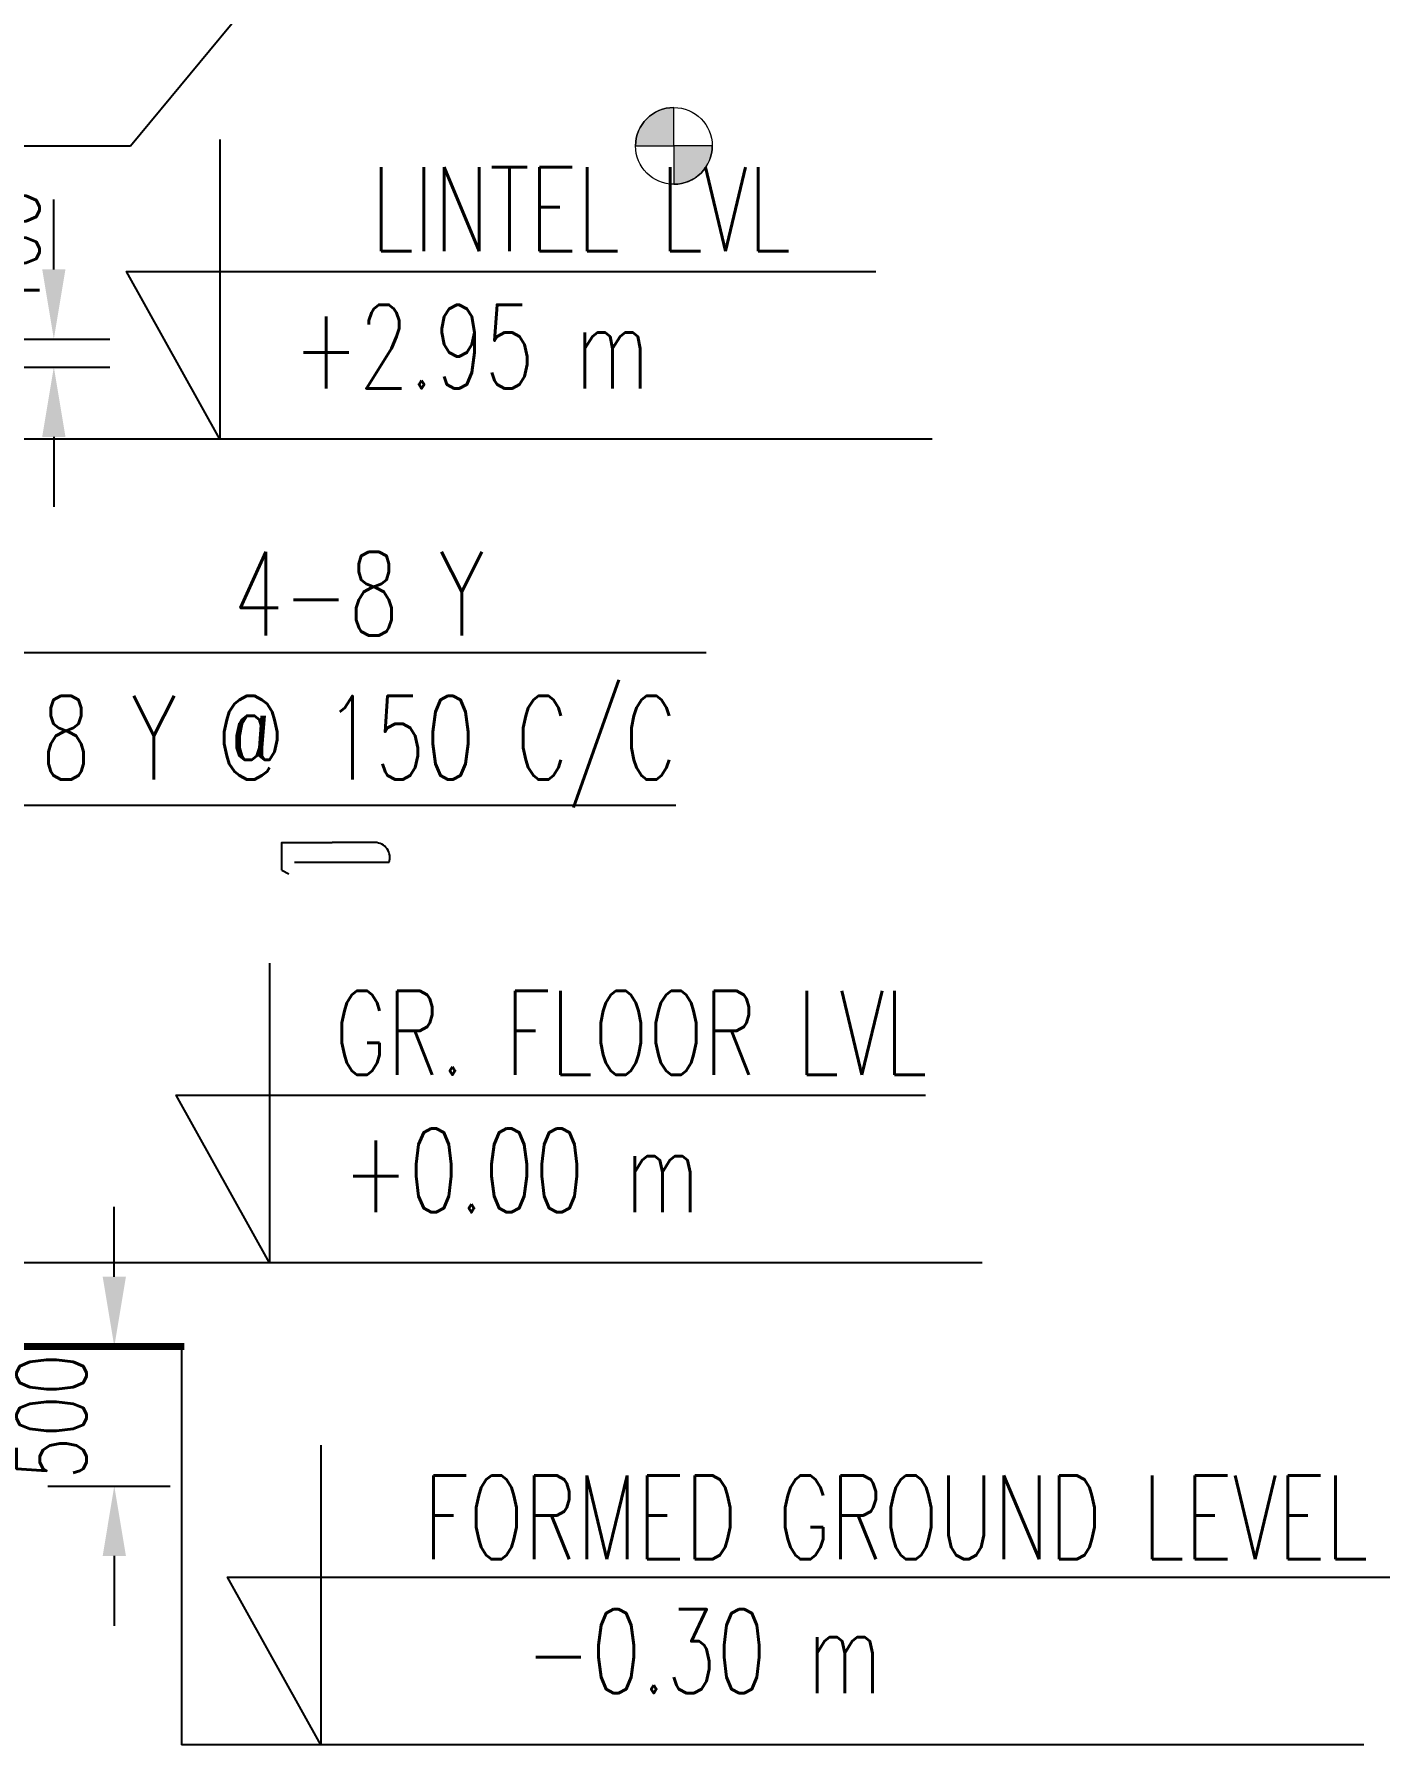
# Model space of a CAD drawing. Header units: millimetres. Extents: x 2659630 to 6742168, y -2425387 to -732288.
# Drawn here: x 3312358 to 3317213, y -1112880 to -1106754 of the extents above; entities that cross this region are included whole.
import ezdxf

# ---------------------------------------------------------------- set-up
doc = ezdxf.new("R2010")
doc.units = ezdxf.units.MM
doc.header["$PDMODE"] = 35
doc.header["$PDSIZE"] = -25
doc.layers.add('A-FLOR-LEVL', color=51, linetype='Continuous', lineweight=9)
for name, color, linetype in [('S-COLUMN NO', 2, 'Continuous'), ('S-DIM-1', 5, 'Continuous'), ('S-LEVEL SECTION', 3, 'Continuous'), ('S-REINFORCEMENT', 6, 'Continuous')]:
    doc.layers.add(name, color=color, linetype=linetype)
doc.styles.add('ROMANS', font='r.shx', dxfattribs={"width": 0.7})
doc.dimstyles.new('dim100', dxfattribs={"dimtxt": 250, "dimasz": 250, "dimexe": 200, "dimexo": 200, "dimgap": 100, "dimtad": 1, "dimdec": 0, "dimrnd": 1, "dimzin": 0, "dimdsep": 46, "dimtxsty": 'ROMANS', "dimcen": 0, "dimclrd": 5, "dimclre": 5, "dimclrt": 4, "dimadec": 0, "dimazin": 0, "dimtfac": 1, "dimtdec": 0, "dimtix": 1, "dimtofl": 0, "dimtmove": 2, "dimatfit": 3, "dimfxl": 1, "dimtolj": 1, "dimtzin": 0, "dimlwd": -1, "dimlwe": -1, "dimarcsym": 0})
doc.dimstyles.new('dim33.33', dxfattribs={"dimtxt": 250, "dimasz": 250, "dimexe": 200, "dimexo": 200, "dimgap": 100, "dimtad": 1, "dimdec": 0, "dimlfac": 0.333331133, "dimzin": 0, "dimdsep": 46, "dimtxsty": 'ROMANS', "dimcen": 0, "dimclrd": 5, "dimclre": 5, "dimclrt": 4, "dimadec": 0, "dimazin": 0, "dimtfac": 1, "dimtdec": 0, "dimtix": 1, "dimtofl": 0, "dimtmove": 2, "dimatfit": 3, "dimfxl": 1, "dimtolj": 1, "dimtzin": 0, "dimlwd": -1, "dimlwe": -1, "dimarcsym": 0})

# ---------------------------------------------------------------- blocks, each defined once
blk = doc.blocks.new('*D2147')
at = {"layer": 'Defpoints', "color": 0, "ltscale": 1200}
for p in [(3312207.017683135, -1111453.74834042), (3312207.017683135, -1111953.74834042), (3312644.693756588, -1111953.74834042)]:
    blk.add_point(p, dxfattribs=at)
at = {"layer": 'S-DIM-1', "color": 5}
for p, q in [((3312644.693756588, -1111203.74834042), (3312644.693756588, -1110953.74834042)), ((3312407.017683135, -1111453.74834042), (3312844.693756588, -1111453.74834042)), ((3312407.017683135, -1111953.74834042), (3312844.693756588, -1111953.74834042)), ((3312644.693756588, -1112203.74834042), (3312644.693756588, -1112453.74834042))]:
    blk.add_line(p, q, dxfattribs=at)
at = {"layer": 'S-DIM-1', "color": 5, "ltscale": 1200}
for points in [[(3312603.027089922, -1111203.74834042), (3312686.360423255, -1111203.74834042), (3312644.693756588, -1111453.74834042)], [(3312686.360423255, -1112203.74834042), (3312603.027089922, -1112203.74834042), (3312644.693756588, -1111953.74834042)]]:
    blk.add_solid(points, dxfattribs=at)
at = {"layer": 'S-DIM-1', "color": 4, "ltscale": 1200, "insert": (3312419.693756588, -1111703.74834042), "char_height": 250, "attachment_point": 5, "rotation": 90, "style": 'ROMANS'}
blk.add_mtext('\\A1;{500}', dxfattribs=at)
blk = doc.blocks.new('*D2148')
at = {"layer": 'Defpoints', "color": 0, "ltscale": 1200}
for p in [(3311678.642349877, -1107845.908009197), (3311678.642349877, -1107945.907467964), (3312428.170263239, -1107945.907467964)]:
    blk.add_point(p, dxfattribs=at)
at = {"layer": 'S-COLUMN NO', "color": 5, "ltscale": 1200}
for p, q in [((3312428.170263239, -1107595.908009197), (3312428.170263239, -1107345.908009197)), ((3311878.642349877, -1107845.908009197), (3312628.170263239, -1107845.908009197)), ((3311878.642349877, -1107945.907467964), (3312628.170263239, -1107945.907467964)), ((3312428.170263239, -1108195.907467964), (3312428.170263239, -1108445.907467964))]:
    blk.add_line(p, q, dxfattribs=at)
for points in [[(3312386.503596573, -1107595.908009197), (3312469.836929906, -1107595.908009197), (3312428.170263239, -1107845.908009197)], [(3312469.836929906, -1108195.907467964), (3312386.503596573, -1108195.907467964), (3312428.170263239, -1107945.907467964)]]:
    blk.add_solid(points, dxfattribs=at)
at = {"layer": 'S-COLUMN NO', "color": 4, "ltscale": 1200, "insert": (3312251.302217421, -1107527.952487458), "char_height": 250, "attachment_point": 5, "rotation": 90, "style": 'ROMANS'}
blk.add_mtext('\\A1;100', dxfattribs=at)
blk = doc.blocks.new('Level - M_Level Head - Circle_100-1971033-BUILDING SECTION BB_')
at = {"layer": 'A-FLOR-LEVL', "lineweight": 9}
h = blk.add_hatch(color=256, dxfattribs=at)
edge = h.paths.add_edge_path(flags=0)
edge.add_line((79558.08501780154, 3137.499999977148), (79558.08501780154, 2999.999999977148))
edge.add_line((79558.08501780154, 2999.999999977148), (79420.58501780154, 2999.999999977148))
edge.add_arc((79558.08501780154, 2999.999999977148), 137.5, 90.0000000000004, 180.0000000000002, ccw=False)
h = blk.add_hatch(color=256, dxfattribs=at)
edge = h.paths.add_edge_path(flags=0)
edge.add_arc((79558.08501780154, 2999.999999977148), 137.4999999999854, 269.99999999999966, 360, ccw=False)
edge.add_line((79558.08501780154, 2862.499999977148), (79558.08501780154, 2999.999999977148))
edge.add_line((79558.08501780154, 2999.999999977148), (79695.58501780152, 2999.999999977148))
for p, q in [((79558.08501780154, 2999.999999977148), (79558.08501780154, 3137.499999977148)), ((79420.58501780154, 2999.999999977148), (79558.08501780154, 2999.999999977148)), ((79695.58501780152, 2999.999999977148), (79558.08501780154, 2999.999999977148)), ((79558.08501780154, 2999.999999977148), (79558.08501780154, 2862.499999977148))]:
    blk.add_line(p, q, dxfattribs=at)
blk.add_circle((79558.08501780154, 2999.999999977148), 137.4999999999854, dxfattribs=at)
for radius, start, end in [(137.5, 90, 179.9999999999998), (137.4999999999854, 269.9999999999993, 359.9999999999994)]:
    blk.add_arc((79558.08501780154, 2999.999999977148), radius, start, end, dxfattribs=at)

msp = doc.modelspace()

# ---------------------------------------------------------------- linework, layer by layer
at = {"const_width": 25}
msp.add_lwpolyline([(3311678.642349877, -1111453.748374795), (3312895.944874103, -1111453.748374795)], dxfattribs=at)
at = {"layer": 'S-LEVEL SECTION'}
for p, q in [((3312703.181699551, -1107153.743925946), (3313130.742201922, -1106638.135133039)), ((3311928.644614586, -1107153.743925946), (3312703.181699551, -1107153.743925946)), ((3315574.418654154, -1108203.722932619), (3311878.675462019, -1108203.722932619)), ((3315752.760875271, -1111153.744487054), (3311911.84153462, -1111153.744487054)), ((3312885.619623855, -1111453.748374795), (3312885.577618998, -1112880.09433249)), ((3317120.008449445, -1112879.94081222), (3312885.619623855, -1112880.094330967))]:
    msp.add_line(p, q, dxfattribs=at)
for points in [[(3313022.527553171, -1107131.208605941), (3313022.527553171, -1108203.955178267), (3312688.442491797, -1107603.667601224), (3315371.972553172, -1107603.667601224)], [(3313022.527553171, -1107131.208605941), (3313022.527553171, -1108203.955178267), (3312688.442491797, -1107603.667601224), (3315371.972553172, -1107603.667601224)], [(3313022.527553171, -1107131.208605941), (3313022.527553171, -1108203.955178267), (3312688.442491797, -1107603.667601224), (3315371.972553172, -1107603.667601224)], [(3313200.869774288, -1110081.230160377), (3313200.869774288, -1111153.976732703), (3312866.784712914, -1110553.68915566), (3315550.314774288, -1110553.68915566)], [(3313200.869774288, -1110081.230160377), (3313200.869774288, -1111153.976732703), (3312866.784712914, -1110553.68915566), (3315550.314774288, -1110553.68915566)], [(3313200.869774288, -1110081.230160377), (3313200.869774288, -1111153.976732703), (3312866.784712914, -1110553.68915566), (3315550.314774288, -1110553.68915566)], [(3313384.176509604, -1111807.347758641), (3313384.176509604, -1112880.094330967), (3313050.09144823, -1112279.806753924), (3317213.382702636, -1112279.806753924)]]:
    msp.add_lwpolyline(points, dxfattribs=at)
at = {"layer": 'S-REINFORCEMENT'}
for p, q in [((3313579.182128183, -1109648.628342998), (3313424.921459572, -1109648.628342998)), ((3313244.921459572, -1109747.678111881), (3313269.698211486, -1109761.383077029)), ((3313289.664887906, -1109719.526449365), (3313629.258728713, -1109719.527213898))]:
    msp.add_line(p, q, dxfattribs=at)
msp.add_lwpolyline([(3313244.921459572, -1109747.678111881), (3313244.921459572, -1109648.628342997), (3313424.921459572, -1109648.628342997)], dxfattribs=at)
msp.add_arc((3313577.508088232, -1109702.833375729), 54.23087665869633, 342.0715540106682, 88.23106929153914, dxfattribs=at)

# ---------------------------------------------------------------- block references
at = {"layer": 'A-FLOR-LEVL', "lineweight": 9}
msp.add_blockref('Level - M_Level Head - Circle_100-1971033-BUILDING SECTION BB_', (3235090.979967965, -1110153.837610722), dxfattribs=at)

# ---------------------------------------------------------------- texts
at = {"layer": 'S-DIM-1', "color": 4, "ltscale": 2500, "char_height": 300, "attachment_point": 5, "rotation": 359.9999953955723, "style": 'ROMANS'}
for s, insert in [('{\\A1;4-8 Y }', (3313520.234796554, -1108757.773943497)), ('{\\A1;8 Y @ 150 C/C}', (3313520.234796554, -1109323.475482861))]:
    msp.add_mtext(s, dxfattribs=dict(at, insert=insert))
at = {"layer": 'S-LEVEL SECTION', "char_height": 300, "attachment_point": 5, "line_spacing_factor": 0.9385317878468564, "style": 'ROMANS'}
for s, insert in [('LINTEL LVL', (3314316.548789717, -1107380.308145688)), ('+2.95 m', (3313925.589160289, -1107872.556902613)), ('GR. FLOOR LVL', (3314494.891010833, -1110330.329700124)), ('GR. FLOOR LVL', (3314494.891010833, -1110330.329700124)), ('GR. FLOOR LVL', (3314494.891010833, -1110330.329700124)), ('+0.00 m', (3314103.931381406, -1110822.578457049)), ('+0.00 m', (3314103.931381406, -1110822.578457049)), ('+0.00 m', (3314103.931381406, -1110822.578457049)), ('FORMED GROUND LEVEL', (3315444.278882124, -1112065.513565035)), ('-0.30 m', (3314757.068818417, -1112544.771535364))]:
    msp.add_mtext(s, dxfattribs=dict(at, insert=insert))

# ---------------------------------------------------------------- dimensions: what is measured, and where the dimension line sits
at = {"layer": 'S-COLUMN NO', "ltscale": 1200}
dim = msp.add_linear_dim(base=(3312428.170263239, -1107945.907467964), p1=(3311678.642349877, -1107845.908009197), p2=(3311678.642349877, -1107945.907467964), angle=90, dimstyle='dim100', dxfattribs=at)
dim.commit()
dim.dimension.update_dxf_attribs({"geometry": '*D2148', "text_midpoint": (3312251.302217421, -1107527.952487458), "dimtype": 160})
at = {"layer": 'S-DIM-1'}
dim = msp.add_linear_dim(base=(3312644.693756588, -1111953.74834042), p1=(3312207.017683135, -1111453.74834042), p2=(3312207.017683135, -1111953.74834042), angle=90, text='{500}', dimstyle='dim33.33', dxfattribs=at)
dim.commit()
dim.dimension.update_dxf_attribs({"geometry": '*D2147', "text_midpoint": (3312419.693756588, -1111703.74834042)})

# ---------------------------------------------------------------- leaders
at = {"layer": 'S-COLUMN NO', "ltscale": 1200}
for points in [[(3311732.143660647, -1107920.908018992), (3312101.487971998, -1109515.02069747), (3314655.550901229, -1109515.02069747)], [(3311793.016559849, -1107877.86941667), (3312250.652752203, -1108968.420751203), (3314764.587257735, -1108968.420751203)]]:
    msp.add_leader(points, dimstyle='dim100', override={"dimgap": 100, "dimtad": 0}, dxfattribs=at)

doc.saveas('drawing.dxf')
